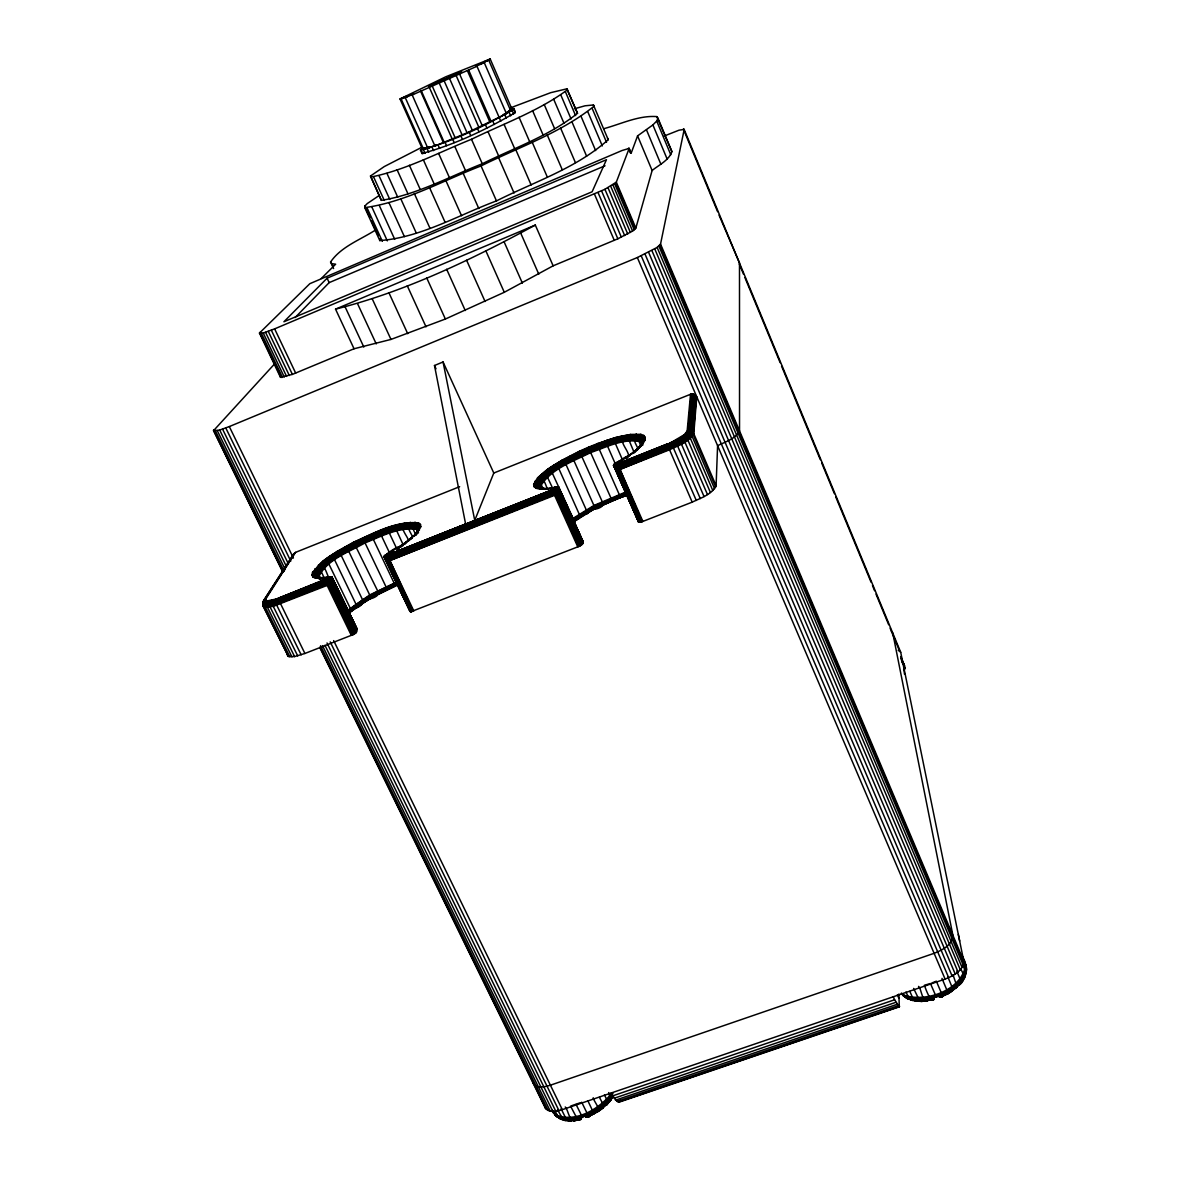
<?xml version="1.0" encoding="UTF-8"?>
<svg xmlns="http://www.w3.org/2000/svg" width="1180" height="1180" viewBox="0 0 1180 1180"><rect width="100%" height="100%" fill="white"/><g stroke="black" fill="none" stroke-linecap="round" stroke-linejoin="round"><path stroke-width="1.5" d="M282.846 572.197L213.536 430.671L273.967 364.576M957.363 985.565C964.915 983.737 964.842 973.898 960.387 968.957M354.723 625.754C359.605 628.94 355.962 634.619 351.316 635.341L304.912 653.469L279.852 602.287L279.409 597.876L330.946 576.858L332.214 577.654L332.214 579.881M605.134 1105.409C610.281 1104.377 605.502 1097.312 604.44 1094.952M611.24 1092.99L615.606 1100.144L619.102 1102.15L899.308 1006.85L898.865 994.032M904.19 664.724L904.529 669.193L904.47 665.609L900.783 656.493M962.319 979.179C969.459 973.529 965.963 962.054 961.995 955.549M911.86 998.914L907.346 998.605L901.328 993.206L905.517 997.262C916.182 1003 928.94 997.336 939.162 996.525C940.903 998.147 944.029 996.407 941.891 994.224L936.079 996.495L930.445 983.5L924.442 985.256C923.866 983.987 932.038 1007.912 934 997.38C948.764 992.719 975.58 977.468 962.482 959.281L962.865 960.461M964.134 977.837L966.435 969.4L964.768 976.966M632.51 453.68L643.203 443.282L645.062 439.993L645.254 437.352L643.823 435.45L640.799 434.314L630.504 434.417L615.665 437.588L597.98 443.415L599.204 449.167L619.441 494.936L621.654 497.031L594.808 508.683L573.244 522.032L573.082 518.345L551.34 470.997L547.461 469.404L537.623 477.738L533.64 484.316L534.068 486.676L536.133 488.299L539.806 489.14L553.125 488.402M959.665 982.571C966.804 980.359 966.641 970.152 962.319 965.255M536.133 488.299L538.582 487.783L541.561 489.125L538.242 486.662L537.829 484.449C548.567 466.115 571.297 458.769 589.395 449.536C605.738 444.034 623.556 434.284 641.109 438.636L642.451 440.435L642.156 445.391L642.451 440.435L645.254 437.352M643.823 435.45L640.947 439.476L642.628 443.754L640.947 439.476C620.356 435.11 599.838 446.954 581.047 454.094C566.105 462.442 547.077 469.079 538.567 484.892L540.587 489.007L538.567 484.892L533.64 484.316M613.748 464.669L620.208 460.982L613.659 464.876C630.548 457.604 612.199 461.793 613.865 465.952L638.631 522.135L642.879 521.413L692.188 502.149C700.64 498.034 711.717 494.671 716.098 485.703L717.588 445.671C725.258 441.866 735.406 438.96 739.536 430.906L739.491 262.933L719.018 215.084M574.453 108.766L585.029 105.802L593.407 104.976L608.246 139.683C576.696 168.106 534.053 181.927 496.47 200.91C458.43 215.07 420.611 237.578 379.827 240.587L364.753 207.636L364.812 206.102L367.275 203.55L378.942 195.659M597.98 443.415L588.673 447.132L590.649 452.574L612.096 500.586L621.536 497.208M965.697 972.364L964.96 974.621M626.447 458.725C635.047 448.238 598.762 476.263 620.208 460.982M581.062 538.478C584.985 541.546 581.932 546.237 577.787 546.856L411.097 611.653L410.079 611.461L384.193 557.063C384.68 554.438 403.236 541.915 398.25 549.497M603.364 504.701C579.469 512.504 609.146 509.214 602.125 501.397L579.409 451.247L561.931 460.229L547.461 469.404M900.738 658.263L904.146 666.508L903.659 669.399L904.47 665.609L903.482 663.234L904.529 669.193L904.632 668.175M904.5 674.252L903.629 666.582M642.068 443.739L642.775 439.653L641.419 437.839C620.429 433.429 599.529 445.494 580.354 452.766C565.117 461.277 545.735 468.047 537.018 484.139L537.446 486.367L539.408 487.915M696.362 396.082L693.383 432.957C688.5 441.586 677.659 444.816 669.178 448.961L618.822 468.917L641.286 521.958L617.715 468.401L668.647 447.559L616.683 467.87L639.929 522.239L615.754 467.354L668.175 446.158L614.957 466.852L638.941 522.239L613.865 465.952L667.762 444.491C675.196 441.04 684.562 438.119 688.869 430.671L692.129 393.928L692.955 393.973L696.746 396.79L693.796 433.724C688.899 442.367 678.028 445.627 669.517 449.787L619.987 469.404L614.323 466.38L667.88 445.14C675.535 441.394 685.3 438.473 689.754 430.715L692.955 393.973M695.241 394.887L692.188 431.703C687.394 440.096 676.833 443.252 668.558 447.309L616.683 467.87L640.578 522.121L617.715 468.401L668.854 448.135C677.261 444.019 687.984 440.819 692.852 432.278L695.861 395.433M694.533 394.459L691.451 431.231C686.745 439.462 676.391 442.559 668.293 446.512L615.754 467.354L639.383 522.268L614.957 466.852L667.998 445.524L614.323 466.38M693.766 394.15L690.625 430.906C686.037 438.916 675.963 441.925 668.057 445.789L614.957 466.852M691.303 394.031L687.984 430.789C683.854 437.972 674.798 440.671 667.703 444.152L613.689 465.731L667.762 444.491L684.371 434.668L687.144 431.039L690.521 394.282L692.129 393.928M950.77 991.288L957.039 986.642L953.027 974.827M606.977 1104.613L610.812 1099.598L608.674 1092.562M904.677 667.26L904.559 668.293L903.895 665.048L904.5 666.302M601.107 1108.182C607.007 1108.846 599.72 1098.742 599.484 1097.223M378.736 593.894C355.829 602.995 384.031 597.729 377.556 590.678L353.617 542.166L336.92 551.517L323.438 560.78L312.553 572.271L311.933 574.999L312.906 577.005L315.488 578.23L328.217 577.772M416.835 534.26L418.605 528.64L420.832 526.693L420.478 524.407L418.531 522.888C395.625 520.646 374.001 533.257 353.617 542.166M420.478 524.407L417.956 527.135L418.413 532.903M965.919 966.833L964.606 961.744M370.195 598.747L369.694 594.971L348.705 551.237L344.973 546.783M404.755 544.378L406.613 542.048L384.341 555.854L393.678 551.134M371.7 533.758L373.278 539.231L394.076 582.935L396.421 585.678L378.632 594.145L387.379 589.69L362.614 537.785M904.47 669.178L904.662 668.042M959.783 984.577L960.535 980.108L956.818 971.155M304.912 653.469L294.587 656.582L288.407 656.478L263.199 605.606L263.45 601.136L265.308 598.658L266.031 598.29L265.647 600.104L267.418 600.871L276.415 598.998L330.385 577.669L356.626 631.875M265.647 600.104L263.273 602.523L263.302 606.609L288.407 656.478M293.127 557.329L293.363 554.379L295.531 552.373L459.64 486.691M264.659 599.13L264.246 601.122L266.164 601.962L275.928 599.927L329.987 578.466L356.404 632.2L330.208 577.994L327.981 583.215L276.135 603.673L269.645 605.517L263.612 605.665L262.889 602.375L265.559 599.322M634.751 452.397L643.203 443.282M597.478 1110.852C602.125 1111.354 592.478 1099.082 593.23 1097.769M594.484 509.2L593.909 505.468L573.834 460.421L570.397 455.657M951.921 991.318L952.54 988.294L947.806 976.76M213.536 430.671L219.701 430.051L229.304 426.57L637.348 257.535L657.127 247.417L660.534 244.098L684.194 129.402L679.016 130.184L664.148 136.054M637.082 450.391L641.802 444.064M933.808 999.475L931.566 999.917C934.486 997.838 933.159 999.962 931.964 1000.065L933.705 999.667L931.964 1000.065M612.568 1095.129C605.915 1108.492 586.726 1112.342 579.129 1119.938L580.899 1119.466L581.239 1118.124L579.129 1119.938L577.345 1119.053L570.515 1106.029M410.301 610.444L410.079 611.461L384.193 557.063L557.373 488.269L557.875 486.839L552.107 488.004L557.756 487.06M660.048 244.953L966.258 969.105C957.732 992.203 923.778 1006.142 901.904 994.283M319.987 648.012L545.278 1108.02C549.246 1113.242 556.99 1111.265 562.329 1109.672L945.106 979.09C952.953 975.993 963.736 970.742 963.736 960.992L900.709 652.275L684.031 129.151M420.832 526.693L414.239 536.222L420.169 527.047L419.815 524.775L417.897 523.286C395.285 521.058 373.927 533.522 353.808 542.313C339.442 551.326 319.692 558.229 312.656 574.734L313.629 576.71L316.181 577.92L331.875 577.05L329.441 577.536M423.015 147.884L420.478 150.17L421.968 153.503C454.433 144.816 486.16 129.638 515.291 112.602L514.023 108.545L510.232 109.076M637.584 135.877L631.167 153.149L629.176 148.385L622.022 150.524L309.839 283.687L259.453 333.07L280.486 377.32L292.389 374.399L354.044 348.764L390.978 339.427L445.376 319.028L504.288 292.286L553.14 265.825L617.848 238.803L632.583 231.073L635.843 228.094L652.127 170.495L637.584 135.877L652.894 124.933L656.714 121.039L657.998 118.266L656.773 116.599C638.646 115.271 621.3 123.93 604.116 128.605M555.397 1111.678L558.922 1118.006L562.462 1119.112L571.504 1119.289L584.203 1116.133L587.758 1117.18L588.997 1115.602M420.478 150.17C452.943 141.334 484.641 126.216 513.831 109.239L514.023 108.545M395.728 585.619L370.594 598.009L348.749 613.084L350.681 610.989L350.209 608.128L328.94 564.129L326.477 561.4L323.438 560.78M952.585 990.595L947.127 994.047L947.452 991.466L941.979 978.397M362.909 602.995C342.067 613.099 367.526 606.889 362.378 599.381L340.961 554.939L336.92 551.517M611.019 1098.846L613.364 1095.896L609.529 1101.678L607.921 1102.312M557.329 488.387L582.64 543.788L557.521 487.812L384.031 556.488L411.097 611.653L386.686 559.04L411.658 611.565L387.674 559.571L384.429 557.358L557.329 488.387L582.374 544.128L557.152 488.859L554.585 495.305L389.872 560.559L387.674 559.571L412.322 611.417L388.751 560.072L413.044 611.196L389.872 560.559L554.998 494.302L387.881 559.674L412.322 611.417M652.127 170.495C659.015 164.846 668.736 160.554 671.922 151.674L657.998 118.266M615.282 465.377L614.441 464.92L627.731 456.232M351.316 635.341L327.126 585.413L327.981 583.215L352.894 634.634M259.453 333.07L263.258 333.026L274.63 328.866L604.927 189.287L616.314 182.133L629.176 148.385M540.16 486.839C550.618 468.829 572.92 461.616 590.649 452.574C606.638 447.191 624.132 437.632 641.315 441.969L642.746 445.273M690.521 394.282L493.786 473.033L474.744 520.395L443.061 361.965L434.491 365.505L465.613 524.023L384.031 556.635L557.521 487.812L582.773 543.479L557.624 487.517M416.805 533.537L419.033 528.021L418.694 525.823L416.835 524.348C394.769 522.15 373.927 534.334 354.31 542.903C340.297 551.694 321.019 558.435 314.175 574.542L315.134 576.474L320.931 578.997L316.624 576.696L312.906 577.005M587.876 1117.15L589.336 1116.516L589.351 1115.336M405.035 543.257L412.189 538.169M333.586 268.553L330.562 262.048C341.064 246.502 360.8 239.643 376.14 229.628M594.764 508.964C585.531 512.223 587.183 517.814 586.195 509.716L566.046 464.64L561.931 460.229M263.332 602.729L262.742 604.013L264.069 607.272L273.273 606.373L327.126 585.413M265.308 598.658L264.895 600.546L266.754 601.358L273.229 600.31L330.09 578.23L356.404 632.2M263.479 603.526L263.199 605.606M262.742 603.187L264.128 599.72M620.459 1100.335L619.102 1102.15M355.741 607.995L355.814 603.821L334.648 559.925L332.347 557.093L329.677 556.223M417.101 532.136L419.593 529.687M380.653 530.174L381.214 535.278L389.975 553.774M962.393 981.185L965.476 974.916M640.327 446.807L643.616 440.863L643.808 438.296L642.422 436.438C620.887 431.954 599.455 444.314 579.793 451.778C564.143 460.51 544.29 467.442 535.322 483.933L535.735 486.234L537.755 487.812L548.508 488.977M586.681 513.418C574.837 517.946 580.575 521.988 579.188 514.052L558.951 468.888L557.049 466.174L554.202 464.846M632.731 453.031L639.722 447.132M607.066 440.214L607.243 445.45L615.665 464.64M264.32 601.195L295.531 552.373M263.715 600.399L293.746 553.745M263.45 601.136L294.853 552.727M263.317 601.933L292.979 555.824M280.855 376.096L280.486 377.32M421.968 153.503L422.543 152.633M642.569 442.161L645.062 439.993M613.216 1092.754C601.048 1109.583 575.988 1124.909 555.411 1115.41L553.361 1111.442M608.792 1102.076L612.641 1096.161M613.04 1096.81L609.529 1101.678M276.415 598.998L275.81 602.021L276.754 605.266L301.166 654.826M611.889 1092.96C599.425 1108.994 574.94 1123.817 554.807 1114.392M576.932 1118.906L576.386 1119.673L579.174 1119.171M958.308 985.418L963.603 978.53M959.119 985.079L963.382 979.533M389.208 527.165L389.09 532.505L397.07 549.423M414.416 535.558L419.564 527.49L419.21 525.262L417.322 523.773C394.99 521.56 373.898 533.876 354.03 542.564C339.855 551.458 320.341 558.288 313.408 574.572L314.367 576.533L316.889 577.728L324.22 578.879M364.753 207.636C405.389 202.105 442.913 180.555 481.042 165.938C518.994 147.131 560.869 132.868 594.056 106.2L593.407 104.976M918.556 986.392C921.418 988.368 922.067 1003.384 928.159 1000.124L925.179 1000.36M422.042 147.175L384.267 166.572L370.491 176.012L381.361 200.349C416.688 194.744 449.167 176.749 482.281 163.755C514.274 147.884 549.511 135.788 577.507 113.309L566.901 88.81L550.706 92.674L510.984 107.675M615.665 437.588L615.163 443.046L622.096 458.932M610.901 1098.683L598.702 1109.583L585.31 1116.767L593.865 1113.33L607.479 1103.315M605.871 1105.321L610.812 1099.598M606.49 1105.055L610.547 1100.424M637.495 448.946L644.295 440.361L644.501 437.765L643.071 435.877C621.24 431.349 599.499 443.872 579.572 451.453C563.701 460.289 543.567 467.339 534.466 484.051L534.879 486.381L536.929 487.974L547.815 488.712M273.627 599.883L272.492 603.069L273.273 606.373L297.699 655.874M434.933 146.01L436.187 144.83L427.927 148.4L405.256 97.63L413.546 94.002L412.189 94.975L434.933 146.01L467.059 132.824L506.471 113.708L484.243 62.629L480.998 63.72L488.726 60.151L510.807 110.979L503.152 114.608M561.09 1108.743L566.017 1118.684L568.273 1120.69L577.949 1119.554L580.914 1118.197M370.771 177.089C405.92 170.038 438.355 152.559 471.499 139.284C503.713 123.546 538.537 111.156 567.477 89.769M295.074 317.597L329.161 282.625L605.03 165.775M397.144 524.805L396.185 529.628L402.837 544.039M327.096 278.185L283.908 321.771L592.124 191.78L606.446 159.713L327.096 278.185L329.161 282.625M321.314 278.465L335.636 264.202L331.846 263.671L330.562 262.048M960.786 982.202L952.702 989.209L939.162 996.525L942.451 995.699L940.018 996.982L942.599 996.171L941.094 997.159M954.369 988.501L960.623 983.117M955.166 988.486L960.299 983.913M416.747 533.316L398.235 548.346M410.537 538.921L416.127 533.581M623.556 435.641C618.733 441.88 627.952 449.521 628.615 455.51M271.164 600.487L269.542 603.806L270.176 607.125L294.587 656.582M348.395 613.084L370.564 597.537L398.781 583.952M348.189 613.718L350.504 611.609M347.953 610.163L369.694 594.971L397.365 581.651M347.127 611.933C361.759 598.776 379.665 589.808 397.719 582.345M348.425 611.653L370.269 596.357L394.784 584.277M348.469 612.391L370.446 596.992L398.442 583.525M602.361 1108.448L607.302 1104.038M404.239 523.138C399.179 528.537 407.69 535.823 408.59 540.942M633.69 452.678L640.489 446.011L643.026 441.468L643.233 438.93L641.861 437.087C620.606 432.647 599.455 444.845 580.058 452.22C564.615 460.834 545.013 467.693 536.177 483.962L536.59 486.219L538.582 487.783L543.641 488.963L540.204 488.181L539.747 486.101C550.234 468.077 572.566 460.864 590.31 451.807C606.328 446.409 623.837 436.851 641.05 441.173L642.363 442.957M633.07 452.456L639.014 447.412M630.504 434.417L628.645 439.329L634.279 452.766M269.07 600.827L267.049 604.204L267.565 607.538L291.962 656.921M405.315 542.815L411.82 537.697M957.039 986.642L946.685 993.826M951.404 991.392L956.788 987.35M349.324 612.892L356.065 607.626M412.189 94.975L476.986 66.257L500.792 121.186M410.286 522.253C405.242 526.147 411.112 532.991 412.602 536.915M599.248 1110.277L601.785 1108.404M603.378 1107.533L587.758 1117.18M598.363 1111.398L603.172 1108.02M626.904 456.911L634.693 451.453L619.412 461.985M626.492 458.032L630.105 455.421M267.418 600.871L265.087 604.249L265.515 607.582L289.882 656.876M636.315 433.975C631.005 437.647 636.477 444.742 638.011 448.739M573.51 519.687L594.425 506.751L626.447 493.225M573.583 520.351L594.602 507.341L626.787 493.742M573.569 520.97L594.735 507.872L627.141 494.184M573.451 521.53L594.808 508.315L627.495 494.509M573.451 522.121L579.336 517.961M573.082 518.345L593.909 505.468L625.798 492.001M573.347 519.008L594.189 506.132L626.108 492.635M400.831 547.077L403.442 545.278M398.56 547.476L406.112 542.195M415.095 522.165C410.153 525.233 414.298 531.811 416.26 535.233M266.267 600.635L263.715 603.953L264.069 607.272M640.799 434.314L638.144 438.414L640.696 445.834M418.531 522.888L415.862 527.165L417.868 532.652M947.466 994.091L952.319 991.053M370.535 598.378L361.98 603.555L362.673 603.304M389.312 553.332L385.167 555.574L389.4 553.361L385.727 555.81L388.191 554.408M427.927 148.4L430.169 147.028M595.192 1112.902L597.965 1111.221M598.85 1111.191L588.805 1116.251M362.363 603.496L370.402 598.614M614.161 464.728L619.854 461.188L613.91 464.596M384.946 555.514L390.978 552.004M354.044 348.764L335.533 309.145C405.787 291.46 471.838 259.453 535.307 225.07L553.14 265.825M325.179 578.156L330.68 577.153M565.22 1106.973C568.421 1109.879 568.981 1122.446 575.766 1120.248M405.256 97.63L408.737 95.757L401.112 98.987L423.679 149.462L429.771 146.969M557.521 1109.805L563.288 1119.791L572.197 1119.967L580.28 1117.46M423.679 149.462L428.9 146.674L422.47 149.152L400.02 98.958L445.73 76.803L490.202 59L512.135 109.534L507.252 111.967M933.483 999.254L926.108 1000.95M905.975 992.07L909.249 998.723L914.456 1000.316L924.928 1000.065L934 997.233M587.95 1100.955L594.042 1113.787L587.109 1117.254L589.336 1116.516M581.106 1118.979L573.642 1120.72M319.618 578.628L322.981 578.215M401.112 98.987L406.436 96.347L400.02 98.958M422.47 149.152L425.125 147.825M547.077 488.594L544.983 489.154L552.461 488.137M947.806 993.029L942.245 996.038L947.688 993.929M947.806 993.575L941.463 996.894L942.599 996.51M578.554 1119.85L580.516 1118.861L577.345 1119.053L580.295 1117.593M586.195 1117.106L589.159 1116.531M939.914 996.923L942.451 995.699M490.202 59L483.594 62.142L488.726 60.151M909.824 991.362L913.069 998.663L915.267 1000.846L925.518 1000.611L933.911 998.782L930.651 998.973L934 997.38M315.488 578.23L317.627 577.639M568.273 1120.69L571.725 1120.454M484.243 62.629L475.879 66.375L476.986 66.257M539.806 489.14L542.903 488.697M579.409 451.247L588.673 447.132M603.349 504.834L612.391 500.674M932.318 1000.006L933.557 999.46L932.598 999.726L932.967 998.56M335.533 309.145L535.307 225.07M619.987 469.404L669.222 449.049L618.822 468.917L642.068 521.707L619.987 469.404L642.879 521.413M618.822 468.917L668.913 448.297L667.762 444.58L613.807 465.879L667.851 444.963L614.161 466.248L638.631 522.135L613.571 465.318L667.703 443.842L613.615 465.599M616.683 467.87L668.396 446.837L615.754 467.354M934.708 997.056L936.079 996.495L930.15 998.221M279.262 598.231L330.297 577.802M330.09 578.23L279.203 598.614L329.707 579.07L356.065 632.569L329.987 578.466M279.276 598.201L330.208 577.994M384.075 556.812L557.447 488.048L582.64 543.788M329.928 578.584L279.188 598.702L329.928 578.584L356.065 632.569M279.188 599.293L329.604 579.292L355.593 632.967L329.397 579.778L275.81 600.546L267.536 602.597L264.394 602.375L263.612 600.885M384.562 557.491L557.063 489.081L581.976 544.511L556.886 489.567L384.872 557.786L410.286 611.594M667.998 445.524L614.677 466.661L638.941 522.239M329.235 580.132L279.218 599.691L329.397 579.778L355.033 633.395L329.235 580.132L275.766 601.254L267.226 603.378L263.981 603.142L263.184 601.608M668.175 446.158L615.326 467.088L639.383 522.268M668.396 446.837L616.093 467.56L639.929 522.239M411.658 611.565L386.966 559.202L555.824 492.267L386.14 558.715L411.097 611.653M668.647 447.559L616.963 468.032L640.578 522.121M692.188 502.149L668.854 448.135L617.922 468.504L641.286 521.958M554.998 494.302L388.854 560.131L413.044 611.196M669.222 449.049L618.94 468.976L642.068 521.707M614.161 466.248L667.88 445.14M329.604 579.292L279.188 599.115L329.707 579.07L355.593 632.967M617.715 468.401L668.913 448.297M386.966 559.202L555.426 493.284L387.881 559.674L555.057 494.184L578.598 546.517M571.902 1105.616L580.28 1102.754M588.909 1116.324L586.327 1117.136L588.599 1115.941L587.773 1114.613L576.725 1118.36M931.92 982.925L936.345 981.185L941.891 994.224M508.801 110.817L512.135 109.534M311.933 574.999L315.68 574.808L318.453 577.226C326.831 559.409 348.734 552.27 364.915 542.948C381.155 536.531 398.368 526.973 416.319 529.348L418.089 530.779L417.956 527.135L416.142 525.69C394.533 523.507 374.134 535.44 354.929 543.832C341.227 552.432 322.346 559.04 315.68 574.808L316.624 576.696L319.751 578.126L327.081 578.2M534.068 486.676L538.98 487.075M507.356 112.174L510.807 110.979M620.931 497.105L627.834 494.745M621.167 497.252L627.686 494.951M621.373 497.296L627.495 495.172M612.73 1095.851L894.602 999.77L899.308 1006.85M614.19 1098.256L895.871 1002.322M615.606 1100.144L896.992 1004.357M616.919 1101.442L897.965 1005.817M618.099 1102.12L899.632 1006.407M580.988 1119.363L574.38 1120.779M312.553 572.271L317.582 572.979L320.606 578.008M687.144 431.039L690.625 430.906L693.796 433.724L716.098 485.703M565.161 1119.171L561.813 1119.51L558.922 1118.006M558.096 486.765L552.107 488.004L558.479 487.016L582.212 539.924M583.584 1116.398L582.212 1116.782L576.061 1104.421M314.736 568.922C320.267 567.167 322.671 574.527 324.161 578.2M534.85 481.307L539.658 482.089L543.449 488.963M579.129 1119.938L580.575 1118.92M686.775 432.057L691.008 432.455L693.353 435.007L715.685 487.089M551.532 488.328L557.875 486.839M555.986 487.915L558.642 487.34L552.107 488.004M938.307 995.905L942.215 995.05L938.188 995.817M537.623 477.738C543.921 476.277 545.499 485.098 547.432 488.904M318.408 565.058C325.326 563.863 326.344 574.1 329.087 577.875M930.651 998.973L933.955 998.28M933.852 999.298L931.123 999.548L933.896 998.973M554.025 487.945L558.479 487.016L582.787 541.31L558.347 486.883L552.727 487.842M608.983 1099.45L610.06 1099.229M577.345 1119.053L580.427 1118.419M685.846 433.281L689.902 433.916L692.188 436.541L714.578 488.712M327.598 577.61L331.595 576.843L357.024 629.132L331.786 576.946L320.916 578.097M325.739 577.846L331.241 576.769L326.344 577.654M931.123 999.548L933.896 999.062M577.949 1119.554L580.575 1119.097M326.963 577.566L331.595 576.843L357.098 629.56M541.871 473.741L546.738 475.658L552.933 488.845M558.479 487.016L545.647 488.815M931.566 999.917L933.764 999.578M563.288 1119.791L570.869 1120.838M332.037 577.226L329.486 577.595L332.111 577.404L356.36 627.598M684.371 434.668L688.161 435.568L690.374 438.281L712.808 490.526M915.267 1000.846L917.907 1001.186L910.694 999.15M924.604 1000.906L927.716 1000.655M913.63 988.427L919.471 1000.507L920.902 1001.378L927.215 1000.965M910.06 999.475L917.524 1000.625M569.129 1120.956L575.088 1120.617M682.409 436.187L685.816 437.367L687.925 440.184L710.404 492.473M964.975 973.662L966.184 970.963L966.096 972.586L966.464 968.323L965.166 964.149L966.302 967.025M916.123 1001.186L922.362 1001.363L920.902 1001.378M680.005 437.765L682.969 439.255L684.916 442.161L707.454 494.509M322.937 578.76L315.886 576.519L314.942 574.616C323.718 556.193 346.374 548.818 363.175 539.157C380.004 532.505 397.822 522.607 416.437 524.997L418.266 526.442L418.605 528.64M564.188 1120.263L569.999 1121M560.412 1118.035L555.411 1115.41M910.945 1000.035L917.008 1001.289M901.638 993.531L903.556 996.023L906.919 997.321M677.246 439.373L681.48 444.182L704.047 496.559M559.792 1118.699L566.149 1120.602M565.146 1120.543L556.193 1116.295L552.919 1112.091L558.125 1117.549M898.172 650.21L900.709 652.275M386.509 556.119L385.536 555.736M904.219 995.256C926.713 1002.69 962.069 990.02 965.756 964.65M909.544 999.18L912.937 1000.522M911.919 1000.375L905.517 997.262M674.223 440.951L677.674 446.158L700.286 498.55M905.709 997.085L908.408 999.003M902.656 995.227L907.346 998.605M891.505 631.536L892.773 633.085L952.894 935.371C952.747 945.077 941.935 950.18 934.103 953.322L550.396 1085.202C544.998 1086.928 535.13 1089.273 532.844 1082.06M417.676 529.348L415.906 527.917C394.769 525.749 374.783 537.431 355.977 545.647C342.584 554.069 324.072 560.544 317.597 576.017L319.397 579.085L318.084 576.592C326.477 558.745 348.395 551.606 364.591 542.269C380.86 535.853 398.073 526.28 416.053 528.655L417.823 530.071M553.405 1111.236L554.349 1112.017M262.978 603.319L267.049 604.204L275.81 602.021L328.837 581.091L354.384 633.822M262.993 605.827L267.255 606.756L276.415 604.485L327.538 584.321L352.112 635.002M555.264 1114.761L557.093 1117.017M902.7 994.209L904.573 996.643M642.23 442.117L640.917 440.332C620.474 435.981 600.074 447.751 581.401 454.846C566.562 463.135 547.653 469.728 539.216 485.452L539.629 487.62M671.922 151.674L656.773 116.599M593.51 1113.271L594.042 1113.787M671.007 442.456L696.288 500.438M577.507 113.309L566.901 88.81M587.773 1114.613L581.696 1102.208M607.494 138.193L608.246 139.683M317.966 577.374L317.036 575.516C325.533 557.535 347.628 550.352 363.971 540.942C380.373 534.452 397.734 524.82 415.862 527.165L417.646 528.596L418.148 532.21M317.332 576.99L316.388 575.102C324.972 557.019 347.215 549.777 363.676 540.293C380.196 533.773 397.675 524.067 415.95 526.428L417.735 527.858L418.074 530.012M215.439 430.98L284.159 571.341M320.577 645.74L548.081 1110.469M213.536 430.051L282.728 571.327M319.987 647.038L546.414 1109.421M229.304 426.57L293.407 558.066M333.66 640.607L562.329 1109.672M225.793 427.971L290.781 561.134M330.194 641.861L558.966 1110.646M222.563 429.137L288.363 563.834M327.022 642.967L555.78 1111.221M219.701 430.051L286.091 565.84M324.943 645.283L552.83 1111.383M217.297 430.671L285.28 569.586M322.479 645.622L550.249 1111.132M354.192 624.382L333.084 580.781L345.593 607.213M332.996 581.504L340.858 597.744M349.501 615.591L354.207 625.326M353.661 634.235L328.409 582.124L272.55 603.909L264.984 605.104L262.83 604.16L262.889 602.375M332.111 577.404L356.301 627.524M333.07 580.811L342.348 600.074M350.844 617.73L353.941 624.146M410.065 610.989L384.075 556.355L557.58 487.65L582.773 543.479M265.559 332.332L286.607 376.435M263.258 333.026L284.292 377.069M261.459 333.468L282.477 377.438M259.969 332.391L261.518 335.636M276.209 366.375L280.073 374.473M260.205 333.616L281.194 377.526M333.07 581.032L343.247 602.361M389.872 560.559L413.811 610.916M274.63 328.866L295.679 373.087M271.341 330.208L292.389 374.399M268.273 331.374L289.336 375.535M410.64 611.653L385.447 558.243L556.562 490.408L384.872 557.786L556.739 489.921L581.46 544.909L556.886 489.567M345.209 307.095L363.824 347.038M357.54 303.644L376.228 343.911M331.846 263.671L333.38 266.96M372.246 298.865L390.978 339.427M575.014 526.28L578.023 532.859M388.972 292.876L407.72 333.689M367.142 208.064L382.35 241.295M364.812 206.102L370.048 217.548M371.538 220.808L378.264 235.513M434.491 365.505L436.01 368.809M370.491 176.012L381.361 200.349M379.326 205.556L394.71 239.319M443.061 361.965L493.786 473.033M372.025 207.385L387.32 240.882M407.292 285.826L426.024 326.831M386.937 173.357L397.719 197.163M426.703 277.89L445.376 319.028M379.046 175.761L389.784 199.391M388.928 202.606L404.386 236.634M373.632 177.015L384.297 200.453M893.245 996.775L894.602 999.77M558.73 488.048L581.947 539.496M446.66 269.276L465.259 310.517M397.114 169.817L407.941 193.786M400.684 198.565L416.186 232.844M558.538 487.134L582.684 540.883M558.701 488.682L579.572 535.159M580.84 545.322L556.37 490.88L385.447 558.243L556.208 491.308L386.14 558.715L555.957 491.942L580.147 545.735M409.357 165.244L420.198 189.361M555.514 493.048L579.395 546.134M554.585 495.305L577.787 546.856M414.327 193.535L429.859 228.02M423.576 149.978L425.08 153.341M421.319 150.406L422.824 153.739M423.325 159.743L434.181 183.977M466.601 260.249L485.083 301.505M429.55 187.62L445.096 222.282M557.373 488.269L582.374 544.128M485.954 251.06L504.288 292.286M438.075 145.037L439.579 148.415M438.636 153.459L449.492 177.797M432.072 147.264L433.591 150.642M446.025 180.924L461.542 215.733M427.204 148.931L428.709 152.294M557.152 488.859L581.976 544.511M452.663 139.166L454.182 142.573M429.387 87.527L452.073 138.739M454.861 146.571L465.672 170.982M463.327 173.637L478.815 208.565M445.007 142.308L446.527 145.701M421.467 91.184L444.241 142.441M420.596 91.199L443.267 142.234M444.358 81.317L467.059 132.824M481.042 165.938L496.47 200.91M439.299 83.249L461.955 134.564M460.805 135.7L462.309 139.122M504.17 241.974L522.356 283.082M432.455 86.509L455.215 137.927M456.321 75.948L478.933 127.455M477.428 128.31L478.933 131.718M520.778 233.227L538.788 274.188M449.624 78.677L472.221 130.036M469.139 132.042L470.643 135.464M471.499 139.284L482.281 163.755M618.158 473.357L620.4 478.431M625.606 490.231L627.082 493.609M492.768 121.053L494.258 124.46M468.593 69.93L490.998 121.157M467.457 70.8L489.966 122.248M485.393 124.608L486.883 128.015M488.077 131.821L498.801 156.291M498.727 157.987L514.067 192.989M459.64 74.119L482.148 125.449M504.848 114.888L506.323 118.28M515.925 150.022L531.162 184.995M504.081 124.402L514.746 148.857M532.21 142.22L547.343 177.133M519.053 117.248L529.628 141.63M513.831 109.239L515.291 112.602M897.375 994.814L898.791 998.088M512.209 110.551L513.669 113.914M509.185 112.454L510.645 115.832M547.181 134.786L562.196 169.581M532.549 110.551L543.051 134.859M560.515 127.883L575.383 162.545M544.216 104.519L554.615 128.723M560.854 95.064L571.061 118.959M571.872 121.688L586.608 156.158M601.564 190.894L621.359 237.195M598.039 192.517L617.848 238.803M594.44 194.066L614.279 240.351M553.715 99.312L564.025 123.369M616.314 182.133L635.843 228.094M615.783 182.826L635.356 228.861M645.032 254.113L952.098 975.993M614.647 183.756L634.265 229.864M612.936 184.906L632.583 231.073M641.242 255.868L948.69 977.689M581.047 116.333L595.635 150.583M610.694 186.248L630.385 232.46M607.995 187.709L627.731 233.979M637.348 257.535L945.106 979.09M565.456 91.848L575.589 115.581M604.927 189.287L624.677 235.572M658.897 246.074L963.234 965.152M657.127 247.417L962.054 967.408M654.767 248.936L960.299 969.694M592.213 108.516L606.535 142.279M651.906 250.603L957.998 971.922M648.631 252.343L955.24 974.046M587.861 111.908L602.316 145.922M628.925 148.326L630.872 152.928M628.453 148.37L630.385 152.972M660.534 244.098L963.736 960.992M652.894 124.933L667.113 158.976M646.507 129.889L660.889 164.241M656.714 121.039L670.786 154.772M683.412 129.092L717.617 211.707M739.285 263.995L743.503 274.203M744.919 277.61L780.157 362.688M781.558 366.095L820.321 459.684M821.737 463.076L834.422 493.712M835.823 497.119L871.061 582.197M872.477 585.59L874.587 590.708M876.003 594.101L888.688 624.736M890.089 628.144L899.426 650.682M552.609 1110.306L553.538 1113.109M544.718 1106.309L545.278 1108.02M902.051 662.054L902.346 662.939M958.322 934.486L959.679 941.006M966.007 966.11L966.435 967.998M638.336 519.584L638.469 521.958M966.258 969.105L966.42 970.27M287.448 654.635L287.581 655.726M379.768 238.788L379.827 240.587M461.572 71.656L428.547 86.347L461.572 71.656M588.201 1115.365L584.351 1116.221L588.201 1115.365M558.273 486.839L553.361 487.812L558.347 486.883"/></g></svg>
